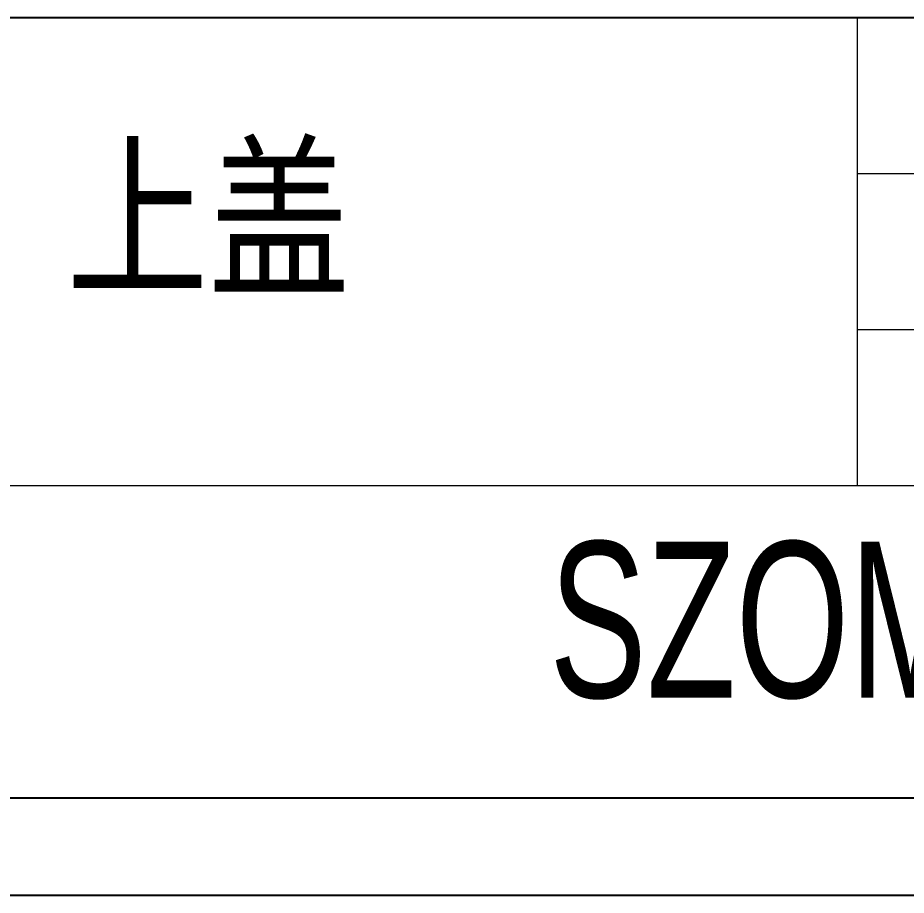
# Model space of a CAD drawing. Header units: inches. Extents: x 1958 to 3526, y 519 to 822.
# Drawn here: x 2230.5 to 2296.4, y 519 to 584 of the extents above; entities that cross this region are included whole.
import ezdxf

# ---------------------------------------------------------------- set-up
doc = ezdxf.new("R2010")
doc.units = ezdxf.units.IN
doc.layers.add('文字', color=81, linetype='Continuous')
doc.layers.add('粗实线', color=7, linetype='Continuous', lineweight=30)
doc.layers.add('细实线', color=3, linetype='Continuous', lineweight=9)
doc.styles.add('宋体', font='', dxfattribs={"width": 0.8, "height": 3.5})
doc.styles.add('长仿宋', font='', dxfattribs={"width": 0.7, "height": 4})
doc.styles.get('宋体').set_extended_font_data('SimSun')
doc.styles.get('长仿宋').set_extended_font_data('SimSun')

msp = doc.modelspace()

# ---------------------------------------------------------------- linework, layer by layer
for p, q in [((2379.418, 584.039), (2206.089, 584.039)), ((1968.751, 526.263), (2379.418, 526.263)), ((1957.651, 519.041), (2386.64, 519.041))]:
    msp.add_line(p, q)
at = {"layer": '细实线', "color": 7}
for p, q in [((2292.753, 584.039), (2292.753, 549.373)), ((2379.418, 572.484), (2292.753, 572.484)), ((2379.418, 560.928), (2292.753, 560.928)), ((2379.418, 549.373), (2119.424, 549.373))]:
    msp.add_line(p, q, dxfattribs=at)

# ---------------------------------------------------------------- texts
at = {"layer": '文字', "color": 0, "insert": (2234.139, 574.063), "char_height": 9.6294, "width": 123.10827, "attachment_point": 1, "style": '宋体'}
msp.add_mtext('上盖', dxfattribs=at)
at = {"layer": '粗实线', "insert": (2269.924, 545.236), "char_height": 11.55527, "width": 129.58087, "attachment_point": 1, "style": '长仿宋'}
msp.add_mtext('{\\fSTXinwei|b0|i0|c134|p2;SZOMK}', dxfattribs=at)

doc.saveas('drawing.dxf')
